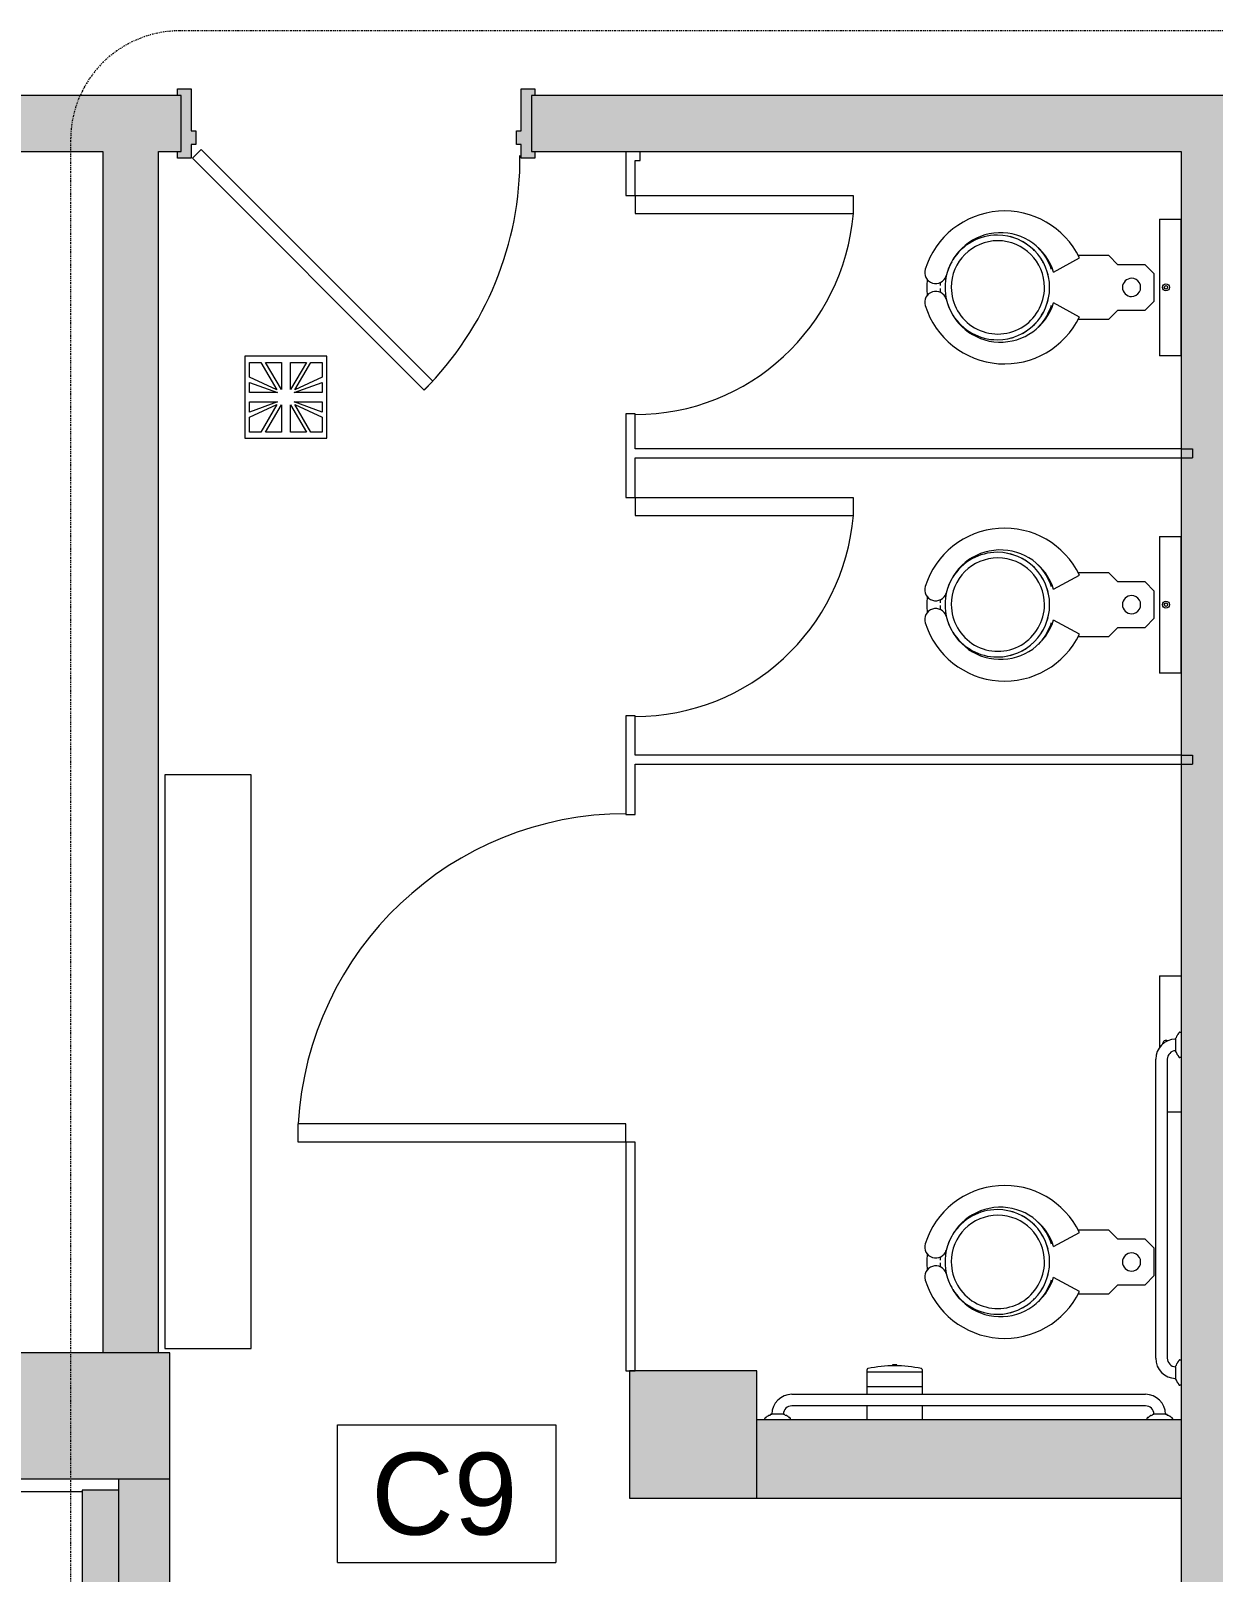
# Model space of a CAD drawing. Header units: inches. Extents: x 899 to 4491, y -721 to 1008.
# Drawn here: x 3743.2 to 3873.1, y -121.3 to 48 of the extents above; entities that cross this region are included whole.
import ezdxf

# ---------------------------------------------------------------- set-up
doc = ezdxf.new("R2010")
doc.units = ezdxf.units.IN
doc.header["$MEASUREMENT"] = 0
doc.linetypes.add('Dash Dot 3_16_', pattern=[0.3125, 0.1875, -0.0625, 0, -0.0625])
for name, color, linetype, lineweight in [('A-ANNO-KEYN', 231, 'Continuous', 9), ('A-ANNO-SYMB', 150, 'Continuous', 9), ('A-DOOR', 31, 'Continuous', 13), ('A-WALL', 113, 'Continuous', 13), ('A-WALL-PATT', 111, 'Continuous', 13), ('I-FURN', 30, 'Continuous', 9), ('I-WALL', 2, 'Continuous', 13), ('M-EQPM', 50, 'Continuous', 13), ('P-SANR-FIXT', 6, 'Continuous', 13)]:
    doc.layers.add(name, color=color, linetype=linetype, lineweight=lineweight)
doc.styles.add('Arial', font='arial.ttf', dxfattribs={"height": 9})

# ---------------------------------------------------------------- blocks, each defined once
blk = doc.blocks.new('Basic Wall _ Exterior - Brick and CMU on MTL_ Stud - ___-6877969-FIRST FLOOR CONSTRUCTION')
at = {"layer": 'A-WALL-PATT', "lineweight": 9}
h = blk.add_hatch(dxfattribs=at)
h.set_pattern_fill('FP_4', color=256, style=0, pattern_type=2)
h.set_pattern_definition([(0, (0, -89.438), (30.72, 4.745), [1.267, -21.773, 1.267, -21.773, -122.88]), (0, (0, -89.438), (30.72, 4.745), [-46.08, 1.267, -44.813, 1.267, -21.773, -53.76]), (0, (0, -89.438), (30.72, 4.745), [-115.2, 1.267, -14.093, 1.267, -37.133]), (133.061, (11.52, -87.066), (-22.01071, 14.06408), [0.928, -15.944, 0.928, -15.944, -89.986]), (133.061, (11.52, -87.066), (-22.01071, 14.06408), [-33.745, 0.928, -32.817, 0.928, -15.944, -39.369]), (133.061, (11.52, -87.066), (-22.01071, 14.06408), [-84.362, 0.928, -10.32, 0.928, -27.193]), (226.939, (15.36, -77.576), (-8.709455, -18.80903), [0.928, -15.944, 0.928, -15.944, -89.986]), (226.939, (15.36, -77.576), (-8.709455, -18.80903), [-33.745, 0.928, -32.817, 0.928, -15.944, -39.369]), (226.939, (15.36, -77.576), (-8.709455, -18.80903), [-84.362, 0.928, -10.32, 0.928, -27.193])])
h.paths.add_polyline_path([(404.1, -112.44), (540.34, -112.44), (540.34, -112.28), (544.34, -112.28), (544.34, -111.06), (324.34, -111.06), (324.34, -112.44), (325.07, -112.44)], flags=0)
at = {"layer": 'A-WALL', "lineweight": 9}
blk.add_line((324.34, -112.44), (540.34, -112.44), dxfattribs=at)
blk = doc.blocks.new('Door - Single - Solid Door 36_ x 84_-7220308-FIRST FLOOR CONSTRUCTION')
at = {"layer": 'A-DOOR'}
h = blk.add_hatch(color=250, dxfattribs=at)
h.paths.add_polyline_path([(23.62, -3.4), (23.62, -3.15), (23.24, -3.15), (23.24, 2.97), (23.62, 2.97), (23.62, 3.72), (22.12, 3.72), (22.12, -0.9), (21.62, -0.9), (21.62, -2.4), (22.12, -2.4), (22.12, -3.9), (23.62, -3.9)], flags=0)
h.paths.add_polyline_path([(-13.63, -2.4), (-13.63, -0.9), (-14.13, -0.9), (-14.13, 3.72), (-15.63, 3.72), (-15.63, 2.97), (-15.26, 2.97), (-15.26, -3.15), (-15.63, -3.15), (-15.63, -3.9), (-14.13, -3.9), (-14.13, -2.4)], flags=0)
at = {"layer": 'A-DOOR', "color": 8, "lineweight": 20}
for p, q in [((-15.63, 3.72), (-14.13, 3.72)), ((-15.63, 2.97), (-15.63, 3.72)), ((-14.13, 3.72), (-14.13, -0.9)), ((22.12, 3.72), (23.62, 3.72)), ((22.12, -0.9), (22.12, 3.72)), ((23.62, 3.72), (23.62, 2.97)), ((-14.13, -0.9), (-13.63, -0.9)), ((-13.63, -0.9), (-13.63, -2.4)), ((21.62, -0.9), (22.12, -0.9)), ((21.62, -2.4), (21.62, -0.9)), ((-15.63, -3.9), (-15.63, -3.15)), ((-14.13, -2.4), (-14.13, -3.9)), ((-13.63, -2.4), (-14.13, -2.4)), ((-13.03, -2.93), (-14.01, -3.9)), ((12.42, -28.38), (-13.03, -2.93)), ((22.12, -2.4), (21.62, -2.4)), ((22.12, -3.9), (22.12, -2.4)), ((23.62, -3.15), (23.62, -3.9)), ((-14.13, -3.9), (-15.63, -3.9)), ((-14.01, -3.9), (11.45, -29.36)), ((23.62, -3.9), (22.12, -3.9)), ((11.45, -29.36), (12.42, -28.38))]:
    blk.add_line(p, q, dxfattribs=at)
at = {"layer": 'A-DOOR', "lineweight": 9}
blk.add_arc((-14.01, -3.9), 36, 315, 0.5, dxfattribs=at)
blk = doc.blocks.new('Fan Coil Unit 9_5L x 63W x 25_5H - Fan Coil Unit 9_5L x 63W x 25_5H-6914405-FIRST FLOOR CONSTRUCTION')
at = {"layer": 'M-EQPM', "lineweight": 9}
for p, q in [((-31.5, 4.75), (-31.5, -4.75)), ((31.5, 4.75), (-31.5, 4.75)), ((31.5, -4.75), (31.5, 4.75)), ((-31.5, -4.75), (31.5, -4.75))]:
    blk.add_line(p, q, dxfattribs=at)
blk = doc.blocks.new('Floor Drain 9L x 9W - Floor Drain 9L x 9W-V7-FIRST FLOOR CONSTRUCTION')
at = {"layer": 'P-SANR-FIXT', "lineweight": 9}
for p, q in [((4.5, 4.5), (-4.5, 4.5)), ((-4.5, 4.5), (-4.5, -4.5)), ((-4, 2.21), (-4, 3.83)), ((-4, 3.83), (-2.75, 3.83)), ((-2.75, 3.83), (-0.99, 0.8)), ((-0.5, 0.83), (-2.25, 3.83)), ((-2.25, 3.83), (-0.5, 3.83)), ((-0.5, 3.83), (-0.5, 0.83)), ((0.5, 3.83), (2.25, 3.83)), ((2.25, 3.83), (0.5, 0.83)), ((0.5, 0.83), (0.5, 3.83)), ((0.99, 0.8), (2.75, 3.83)), ((2.75, 3.83), (4, 3.83)), ((4, 3.83), (4, 2.21)), ((4.5, -4.5), (4.5, 4.5)), ((-0.99, 0.8), (-4, 2.21)), ((4, 2.21), (0.99, 0.8)), ((-4, 1.63), (-0.91, 0.5)), ((-4, 0.5), (-4, 1.63)), ((-0.91, 0.5), (-4, 0.5)), ((0.91, 0.5), (4, 1.63)), ((4, 0.5), (0.91, 0.5)), ((4, 1.63), (4, 0.5)), ((-4, -1.63), (-4, -0.5)), ((-4, -0.5), (-0.91, -0.5)), ((-0.91, -0.5), (-4, -1.63)), ((-4, -2.21), (-0.99, -0.8)), ((-0.99, -0.8), (-2.75, -3.83)), ((-2.25, -3.83), (-0.5, -0.83)), ((-0.5, -0.83), (-0.5, -3.83)), ((0.5, -3.83), (0.5, -0.83)), ((0.5, -0.83), (2.25, -3.83)), ((4, -1.63), (0.91, -0.5)), ((0.91, -0.5), (4, -0.5)), ((2.75, -3.83), (0.99, -0.8)), ((0.99, -0.8), (4, -2.21)), ((4, -0.5), (4, -1.63)), ((-4, -3.83), (-4, -2.21)), ((4, -2.21), (4, -3.83)), ((-4.5, -4.5), (4.5, -4.5)), ((-2.75, -3.83), (-4, -3.83)), ((-0.5, -3.83), (-2.25, -3.83)), ((2.25, -3.83), (0.5, -3.83)), ((4, -3.83), (2.75, -3.83))]:
    blk.add_line(p, q, dxfattribs=at)
blk = doc.blocks.new('Water Closet - Flush Valve - Floor Mounted - Private - Flushing Greater than 1_6 gpf-6857337-FIRST FLOOR CONSTRUCTION')
at = {"layer": 'P-SANR-FIXT', "lineweight": 9}
for p, q in [((-1.5, 0), (-2.5, -1)), ((-2.5, -1), (-2.5, -4)), ((1.5, 0), (-1.5, 0)), ((2.5, -1), (1.5, 0)), ((2.5, -4), (2.5, -1)), ((-2.5, -4), (-3.5, -5)), ((-3.5, -5), (-3.5, -8.38)), ((3.5, -5), (2.5, -4)), ((3.5, -8.38), (3.5, -5)), ((-1.69, -11.06), (-3.25, -8.22)), ((3.25, -8.22), (1.69, -11.06))]:
    blk.add_line(p, q, dxfattribs=at)
at = {"layer": 'P-SANR-FIXT', "lineweight": 9, "flags": 128}
for points in [[(-4.38, -12.79), (-4.22, -12.64), (-4.03, -12.48), (-3.84, -12.32), (-3.64, -12.17), (-3.43, -12.03), (-3.22, -11.89), (-3.01, -11.77), (-2.78, -11.65), (-2.56, -11.55), (-2.33, -11.45), (-2.09, -11.36), (-2, -11.33)], [(2, -11.33), (2.24, -11.41), (2.47, -11.51), (2.69, -11.61), (2.92, -11.72), (3.14, -11.84), (3.35, -11.97), (3.56, -12.11), (3.76, -12.26), (3.96, -12.41), (4.15, -12.57), (4.33, -12.74), (4.38, -12.8)], [(-0.2, -23.5), (-0.25, -23.5), (-0.5, -23.48), (-0.56, -23.47)], [(0.56, -23.47), (0.35, -23.49), (0.1, -23.5)]]:
    blk.add_lwpolyline(points, dxfattribs=at)
at = {"layer": 'P-SANR-FIXT', "lineweight": 9}
for centre, radius, start, end in [((0, -2.5), 1, 360, 180), ((0, -2.5), 1, 180, 360), ((0.74, -16.45), 9.14, 115.8609, 252.5741), ((-0.74, -16.45), 9.14, 287.4259, 64.1391), ((0.1, -16.91), 6.11, 106.9633, 257.0367), ((0, -17.25), 5.75, 0, 180), ((0, -17.25), 5.75, 104.0429, 108.5788), ((-0.1, -16.91), 6.11, 282.9633, 73.0367), ((0, -17.25), 5.75, 71.4212, 75.9571), ((0, -17.19), 5.13, 90, 270), ((0, -17.25), 5.75, 132.2685, 137.754), ((0, -17.25), 5.75, 118.1189, 123.4335), ((0, -17.19), 5.12, 270, 90), ((0, -17.25), 5.75, 56.5665, 61.8811), ((0, -17.25), 5.75, 42.246, 47.7315), ((0, -17.25), 5.75, 146.5915, 151.9011), ((0, -17.25), 5.75, 28.0989, 33.4085), ((0, -17.25), 5.75, 161.4419, 165.9707), ((0, -17.25), 5.75, 14.0293, 18.5581), ((0, -17.25), 5.75, 180, 238.3584), ((0, -17.25), 5.75, 301.6416, 0), ((0, -17.25), 5.75, 240.6149, 251.1591), ((-1.64, -24.02), 1.21, 252.5741, 72.5741), ((0, -17.25), 5.75, 255.8551, 284.1449), ((1.64, -24.02), 1.21, 107.4259, 287.4259), ((0, -17.25), 5.75, 288.8409, 299.3851), ((0, -17.25), 7.75, 263.5978, 276.4022)]:
    blk.add_arc(centre, radius, start, end, dxfattribs=at)
blk = doc.blocks.new('Single-Flush - 24_ x 80_-6917576-FIRST FLOOR CONSTRUCTION')
at = {"layer": 'A-DOOR', "lineweight": 20}
for p, q in [((10, -0.5), (10, -24.48)), ((12, -0.5), (10, -0.5)), ((12, -0.5), (12, -24.48)), ((12, -24.48), (10, -24.48))]:
    blk.add_line(p, q, dxfattribs=at)
at = {"layer": 'A-DOOR', "lineweight": 9}
blk.add_arc((12, -0.5), 24.07, 180, 265.2331, dxfattribs=at)
blk = doc.blocks.new('Single-Flush - 36_ x 84_-6917172-FIRST FLOOR CONSTRUCTION')
at = {"layer": 'A-DOOR', "lineweight": 20}
for p, q in [((16, -0.5), (16, -36.51)), ((18, -0.5), (16, -0.5)), ((18, -0.5), (18, -36.51)), ((18, -36.51), (16, -36.51))]:
    blk.add_line(p, q, dxfattribs=at)
at = {"layer": 'A-DOOR', "lineweight": 9}
blk.add_arc((18, -0.5), 36.07, 180, 266.8211, dxfattribs=at)
blk = doc.blocks.new('P-Seat_Cover_Dispenser - P-Seat_Cover_Dispenser-V61-FIRST FLOOR CONSTRUCTION')
at = {"layer": 'P-SANR-FIXT', "lineweight": 9}
for p, q in [((658.71, 27.34), (658.71, 12.34)), ((658.71, 27.34), (658.76, 27.34)), ((658.76, 27.34), (661.09, 27.34)), ((661.09, 12.34), (661.09, 27.34)), ((658.76, 12.34), (658.71, 12.34)), ((661.09, 12.34), (658.76, 12.34))]:
    blk.add_line(p, q, dxfattribs=at)
for major_axis in [(0, 0.391), (0, 0.188)]:
    blk.add_ellipse((659.43, 19.85), major_axis=major_axis, ratio=0.967919, dxfattribs=at)
blk = doc.blocks.new('P-Seat_Cover_Dispenser - P-Seat_Cover_Dispenser-V62-FIRST FLOOR CONSTRUCTION')
at = {"layer": 'P-SANR-FIXT', "lineweight": 9}
for p, q in [((658.71, -55.78), (658.71, -63.69)), ((658.71, -55.78), (658.76, -55.78)), ((658.76, -55.78), (661.09, -55.78)), ((661.09, -70.78), (659.57, -70.78))]:
    blk.add_line(p, q, dxfattribs=at)
blk.add_ellipse((659.43, -63.28), major_axis=(0, 0.391), ratio=0.967919, start_param=5.798863, end_param=7.760627, dxfattribs=at)
blk = doc.blocks.new('P-Grab_Bar-36in - 36 INCH-V25-FIRST FLOOR CONSTRUCTION')
at = {"layer": 'I-FURN'}
for p, q in [((831.26, 233.75), (864.12, 233.75)), ((864.11, 232.48), (831.26, 232.48)), ((828.29, 230.97), (828.29, 231.11)), ((828.98, 231.58), (829.05, 231.58)), ((830.32, 231.58), (829.05, 231.58)), ((830.32, 231.58), (830.39, 231.58)), ((831.09, 231.11), (831.09, 230.97)), ((864.29, 230.97), (864.29, 231.11)), ((864.98, 231.58), (865.05, 231.58)), ((866.32, 231.58), (865.05, 231.58)), ((866.32, 231.58), (866.39, 231.58)), ((867.09, 231.11), (867.09, 230.97))]:
    blk.add_line(p, q, dxfattribs=at)
for centre, radius, start, end in [((831.26, 231.54), 2.21, 90, 179.1445), ((864.11, 231.54), 2.21, 0.8636, 89.8856), ((831.27, 231.54), 0.946, 90.5765, 177.6589), ((864.1, 231.54), 0.946, 2.3393, 89.6607), ((828.38, 231.11), 0.0934, 88.0011, 180), ((828.38, 231.3), 0.0984, 272.9558, 347.0471), ((828.56, 231.23), 0.0975, 89.156, 150.8479), ((828.54, 231.42), 0.0998, 280.0133, 343.9943), ((828.72, 231.34), 0.0983, 82.1862, 147.824), ((828.73, 231.7), 0.259, 270.2678, 327.7398), ((828.98, 231.54), 0.0327, 86.7864, 147.7398), ((830.39, 231.54), 0.0327, 32.2602, 93.2136), ((830.64, 231.7), 0.259, 212.2602, 269.7322), ((830.65, 231.34), 0.0983, 32.176, 97.8138), ((830.83, 231.42), 0.0998, 196.0057, 259.9867), ((830.81, 231.23), 0.0975, 29.1521, 90.844), ((830.99, 231.3), 0.0984, 192.9529, 267.0442), ((830.99, 231.11), 0.0934, 0, 91.9989), ((864.38, 231.11), 0.0934, 88, 180), ((864.38, 231.3), 0.0984, 272.955, 347.045), ((864.56, 231.23), 0.0975, 89.1532, 150.8468), ((864.54, 231.42), 0.0998, 280.0117, 343.9883), ((864.72, 231.34), 0.0983, 82.1794, 147.8206), ((864.73, 231.7), 0.259, 270.2661, 327.7339), ((864.98, 231.54), 0.0327, 86.7675, 147.7339), ((866.39, 231.54), 0.0327, 32.2704, 93.2464), ((866.64, 231.7), 0.259, 212.2704, 269.7352), ((866.65, 231.34), 0.0983, 32.1818, 97.8257), ((866.83, 231.42), 0.0998, 196.0161, 259.9895), ((866.81, 231.23), 0.0975, 29.154, 90.8489), ((866.99, 231.3), 0.0984, 192.9565, 267.0456), ((866.99, 231.11), 0.0934, 0, 92.0008)]:
    blk.add_arc(centre, radius, start, end, dxfattribs=at)
blk = doc.blocks.new('P-Grab_Bar-42in - 42 INCH-V63-FIRST FLOOR CONSTRUCTION')
at = {"layer": 'I-FURN'}
for p, q in [((618.32, -101.76), (657.18, -101.76)), ((657.17, -103.03), (618.32, -103.03)), ((615.35, -104.55), (615.35, -104.41)), ((616.05, -103.94), (616.11, -103.94)), ((617.39, -103.94), (616.11, -103.94)), ((617.39, -103.94), (617.45, -103.94)), ((618.15, -104.41), (618.15, -104.55)), ((657.35, -104.55), (657.35, -104.41)), ((658.05, -103.94), (658.11, -103.94)), ((659.39, -103.94), (658.11, -103.94)), ((659.39, -103.94), (659.45, -103.94)), ((660.15, -104.41), (660.15, -104.55))]:
    blk.add_line(p, q, dxfattribs=at)
for centre, radius, start, end in [((618.32, -103.97), 2.21, 90, 179.1445), ((618.33, -103.98), 0.946, 90.5765, 177.6589), ((657.17, -103.98), 0.946, 2.3393, 89.6607), ((657.18, -103.97), 2.21, 0.8636, 89.8856), ((615.44, -104.41), 0.0934, 88.0011, 180), ((615.44, -104.22), 0.0984, 272.9558, 347.0471), ((615.62, -104.29), 0.0975, 89.156, 150.8479), ((615.61, -104.09), 0.0998, 280.0133, 343.9943), ((615.79, -104.17), 0.0983, 82.1862, 147.824), ((615.8, -103.82), 0.259, 270.2678, 327.7398), ((616.04, -103.97), 0.0327, 86.7864, 147.7398), ((617.46, -103.97), 0.0327, 32.2602, 93.2136), ((617.7, -103.82), 0.259, 212.2602, 269.7322), ((617.71, -104.17), 0.0983, 32.176, 97.8138), ((617.89, -104.09), 0.0998, 196.0057, 259.9867), ((617.88, -104.29), 0.0975, 29.1521, 90.844), ((618.06, -104.22), 0.0984, 192.9529, 267.0442), ((618.06, -104.41), 0.0934, 0, 91.9989), ((657.44, -104.41), 0.0934, 88, 180), ((657.44, -104.22), 0.0984, 272.955, 347.045), ((657.62, -104.29), 0.0975, 89.1532, 150.8468), ((657.61, -104.09), 0.0998, 280.0117, 343.9883), ((657.79, -104.17), 0.0983, 82.1794, 147.8206), ((657.8, -103.82), 0.259, 270.2661, 327.7339), ((658.04, -103.97), 0.0327, 86.7675, 147.7339), ((659.46, -103.97), 0.0327, 32.2704, 93.2464), ((659.7, -103.82), 0.259, 212.2704, 269.7352), ((659.71, -104.17), 0.0983, 32.1818, 97.8257), ((659.89, -104.09), 0.0998, 196.0161, 259.9895), ((659.88, -104.29), 0.0975, 29.154, 90.8489), ((660.06, -104.22), 0.0984, 192.9565, 267.0456), ((660.06, -104.41), 0.0934, 0, 92.0008)]:
    blk.add_arc(centre, radius, start, end, dxfattribs=at)
blk = doc.blocks.new('Toilet-Tissue-Dispenser_Bobrick_B-4288 - B-4288-V67-FIRST FLOOR CONSTRUCTION')
at = {"layer": 'P-SANR-FIXT', "lineweight": 9}
for p, q in [((632.65, -99.31), (626.58, -99.31)), ((626.59, -101.76), (626.59, -99.05)), ((629.37, -98.54), (629.37, -98.61)), ((629.87, -98.54), (629.37, -98.54)), ((629.37, -98.54), (629.87, -98.54)), ((629.87, -98.61), (629.37, -98.61)), ((629.37, -98.61), (629.87, -98.61)), ((629.87, -98.61), (629.87, -98.54)), ((632.65, -99.05), (632.65, -101.76)), ((632.65, -100.93), (626.59, -100.93)), ((626.59, -104.55), (626.59, -103.03)), ((632.65, -103.03), (632.65, -104.55))]:
    blk.add_line(p, q, dxfattribs=at)
for centre, radius, start, end in [((626.71, -99.05), 0.125, 102.3594, 180), ((629.62, -112.32), 13.7, 90, 102.3594), ((629.62, -112.32), 13.7, 77.6406, 90), ((632.52, -99.05), 0.125, 0, 77.6406)]:
    blk.add_arc(centre, radius, start, end, dxfattribs=at)
blk = doc.blocks.new('Keynote Tag - Keynote Number - Boxed-135510-FIRST FLOOR CONSTRUCTION')
at = {"layer": 'A-ANNO-KEYN'}
for p, q in [((-0.125, -0.0792), (-0.125, 0.0781)), ((-0.125, 0.0781), (0.125, 0.0781)), ((0.125, 0.0781), (0.125, -0.0792)), ((-0.125, -0.0792), (0.125, -0.0792))]:
    blk.add_line(p, q, dxfattribs=at)

msp = doc.modelspace()

# ---------------------------------------------------------------- hatches: boundary and pattern name
at = {"layer": 'A-WALL'}
msp.add_hatch(color=250, dxfattribs=at).paths.add_polyline_path([(3808.99, -113.18), (3822.99, -113.18), (3822.99, -99.18), (3808.99, -99.18), (3808.99, -104.55)], flags=0)
at = {"layer": 'A-WALL-PATT', "lineweight": 9}
h = msp.add_hatch(color=7, dxfattribs=at)
h.paths.add_polyline_path([(3841.18, 34.78), (3896.37, 34.78), (3896.37, 40.91), (3798.22, 40.91), (3798.22, 34.78)], flags=0)
h.paths.add_polyline_path([(3940.68, 34.78), (3946.68, 34.78), (3946.68, 40.91), (3934.87, 40.91), (3934.87, 34.78)], flags=0)
h.paths.add_polyline_path([(3612.64, 34.78), (3759.72, 34.78), (3759.72, 40.91), (3569.72, 40.91), (3569.72, 34.78)], flags=0)
h.paths.add_polyline_path([(3531.22, 34.78), (3531.22, 40.91), (3525.99, 40.91), (3525.99, 34.78)], flags=0)
for points in [[(3751.13, -97.18), (3757.25, -97.18), (3757.25, 34.78), (3751.13, 34.78), (3751.13, -94.39)], [(3875.75, -210.18), (3875.75, 34.78), (3869.62, 34.78), (3869.62, -210.18)], [(3841.18, -113.18), (3869.62, -113.18), (3869.62, -104.55), (3822.99, -104.55), (3822.99, -113.18)], [(3758.49, -210.18), (3758.49, -111.06), (3752.87, -111.06), (3752.87, -210.18)], [(3748.87, -220.05), (3752.87, -220.05), (3752.87, -112.28), (3748.87, -112.28), (3748.87, -210.18)]]:
    msp.add_hatch(color=7, dxfattribs=at).paths.add_polyline_path(points, flags=0)
at = {"layer": 'A-WALL-PATT'}
msp.add_hatch(color=250, dxfattribs=at).paths.add_polyline_path([(3752.87, -111.06), (3758.49, -111.06), (3758.49, -97.19), (3532.87, -97.19), (3532.87, -111.06), (3693.57, -111.06)], flags=0)

# ---------------------------------------------------------------- linework, layer by layer
at = {"layer": 'A-ANNO-SYMB', "linetype": 'Dash Dot 3_16_'}
for p, q in [((4013.71, 48.03), (3759.59, 48.03)), ((3747.59, 36.03), (3747.59, -215.08))]:
    msp.add_line(p, q, dxfattribs=at)
msp.add_arc((3759.59, 36.03), 12, 90, 180, dxfattribs=at)
at = {"layer": 'A-WALL'}
for p, q in [((3869.62, 2.11), (3870.87, 2.11)), ((3869.62, 1.11), (3870.87, 1.11)), ((3869.62, -31.55), (3870.87, -31.55)), ((3869.62, -32.55), (3870.87, -32.55))]:
    msp.add_line(p, q, dxfattribs=at)
at = {"layer": 'A-WALL', "color": 8, "lineweight": 20}
for p, q in [((3758.49, -97.19), (3525.99, -97.19)), ((3758.49, -210.18), (3758.49, -97.19)), ((3808.99, -99.18), (3808.99, -113.18)), ((3822.99, -99.18), (3809.62, -99.18)), ((3822.99, -104.55), (3822.99, -99.18)), ((3869.62, -104.55), (3822.99, -104.55)), ((3532.87, -111.06), (3752.87, -111.06)), ((3752.87, -210.18), (3752.87, -111.06)), ((3748.87, -112.28), (3748.87, -220.05)), ((3752.87, -112.28), (3748.87, -112.28)), ((3808.99, -113.18), (3822.99, -113.18)), ((3822.99, -113.18), (3869.62, -113.18))]:
    msp.add_line(p, q, dxfattribs=at)
at = {"layer": 'A-WALL', "lineweight": 9}
for p, q in [((3809.62, -99.18), (3808.99, -99.18)), ((3822.99, -113.18), (3822.99, -104.55))]:
    msp.add_line(p, q, dxfattribs=at)
at = {"layer": 'A-WALL', "color": 55}
for p, q in [((3869.62, -104.55), (3869.62, -113.18)), ((3752.87, -111.06), (3758.49, -111.06))]:
    msp.add_line(p, q, dxfattribs=at)
at = {"layer": 'I-WALL', "color": 8, "lineweight": 20}
for p, q in [((3759.72, 40.91), (3593.62, 40.91)), ((3759.72, 34.78), (3759.72, 40.91)), ((3896.37, 40.91), (3798.22, 40.91)), ((3798.22, 40.91), (3798.22, 34.78)), ((3569.72, 34.78), (3751.13, 34.78)), ((3751.13, 34.78), (3751.13, -97.18)), ((3757.25, 34.78), (3759.72, 34.78)), ((3757.25, -97.18), (3757.25, 34.78)), ((3798.22, 34.78), (3869.62, 34.78)), ((3869.62, 34.78), (3869.62, -104.55)), ((3751.13, -97.18), (3757.25, -97.18)), ((3869.62, -113.18), (3869.62, -210.18))]:
    msp.add_line(p, q, dxfattribs=at)
at = {"layer": 'I-WALL'}
for p, q in [((3808.62, 34.78), (3808.62, 29.95)), ((3810.18, 33.78), (3810.18, 34.78)), ((3809.62, 29.95), (3809.62, 33.78)), ((3809.62, 33.78), (3810.18, 33.78)), ((3808.62, 29.95), (3809.62, 29.95)), ((3808.62, 5.95), (3808.62, -3.22)), ((3809.62, 5.95), (3808.62, 5.95)), ((3809.62, 2.11), (3809.62, 5.95)), ((3869.62, 2.11), (3809.62, 2.11)), ((3809.62, -3.22), (3809.62, 1.11)), ((3809.62, 1.11), (3869.62, 1.11)), ((3808.62, -3.22), (3809.62, -3.22)), ((3808.62, -27.22), (3808.62, -38.05)), ((3809.62, -27.22), (3808.62, -27.22)), ((3809.62, -31.55), (3809.62, -27.22)), ((3869.62, -31.55), (3809.62, -31.55)), ((3809.62, -38.05), (3809.62, -32.55)), ((3809.62, -32.55), (3869.62, -32.55)), ((3808.62, -38.05), (3809.62, -38.05)), ((3808.62, -74.05), (3808.62, -99.18)), ((3809.62, -74.05), (3808.62, -74.05)), ((3809.62, -99.18), (3809.62, -74.05)), ((3808.62, -99.18), (3808.99, -99.18))]:
    msp.add_line(p, q, dxfattribs=at)
at = {"layer": 'I-WALL', "lineweight": 9}
for p, q in [((3870.87, 2.11), (3870.87, 1.11)), ((3870.87, -31.55), (3870.87, -32.55)), ((3808.99, -99.18), (3809.62, -99.18))]:
    msp.add_line(p, q, dxfattribs=at)

# ---------------------------------------------------------------- block references
at = {"layer": 'A-ANNO-KEYN', "xscale": 95.99999999999994, "yscale": 95.99999999999994, "zscale": 95.99999999999994}
msp.add_blockref('Keynote Tag - Keynote Number - Boxed-135510-FIRST FLOOR CONSTRUCTION', (3788.91, -112.63), dxfattribs=at)
at = {"layer": 'A-DOOR'}
msp.add_blockref('Door - Single - Solid Door 36_ x 84_-7220308-FIRST FLOOR CONSTRUCTION', (3774.98, 37.93), dxfattribs=at)
for name, p, rotation in [('Single-Flush - 24_ x 80_-6917576-FIRST FLOOR CONSTRUCTION', (3809.12, 17.95), 89.9999999999999), ('Single-Flush - 24_ x 80_-6917576-FIRST FLOOR CONSTRUCTION', (3809.12, -15.22), 89.9999999999999), ('Single-Flush - 36_ x 84_-6917172-FIRST FLOOR CONSTRUCTION', (3809.12, -56.05), 269.9999999999999)]:
    msp.add_blockref(name, p, dxfattribs=dict(at, rotation=rotation))
at = {"layer": 'A-WALL', "lineweight": 9}
msp.add_blockref('Basic Wall _ Exterior - Brick and CMU on MTL_ Stud - ___-6877969-FIRST FLOOR CONSTRUCTION', (3208.53, 0), dxfattribs=at)
at = {"layer": 'M-EQPM', "lineweight": 9, "rotation": 89.99999999999991}
msp.add_blockref('Fan Coil Unit 9_5L x 63W x 25_5H - Fan Coil Unit 9_5L x 63W x 25_5H-6914405-FIRST FLOOR CONSTRUCTION', (3762.68, -65.22), dxfattribs=at)
at = {"layer": 'P-SANR-FIXT', "lineweight": 9}
for name, p, rotation in [('Water Closet - Flush Valve - Floor Mounted - Private - Flushing Greater than 1_6 gpf-6857337-FIRST FLOOR CONSTRUCTION', (3866.68, 19.84), 269.9999999999997), ('Water Closet - Flush Valve - Floor Mounted - Private - Flushing Greater than 1_6 gpf-6857337-FIRST FLOOR CONSTRUCTION', (3866.68, -15.01), 269.9999999999997), ('P-Grab_Bar-36in - 36 INCH-V25-FIRST FLOOR CONSTRUCTION', (4100.59, -929.06), 90.00000000000007), ('Water Closet - Flush Valve - Floor Mounted - Private - Flushing Greater than 1_6 gpf-6857337-FIRST FLOOR CONSTRUCTION', (3866.68, -87.22), 269.9999999999997)]:
    msp.add_blockref(name, p, dxfattribs=dict(at, rotation=rotation))
for name, p in [('P-Seat_Cover_Dispenser - P-Seat_Cover_Dispenser-V61-FIRST FLOOR CONSTRUCTION', (3208.53, 0)), ('Floor Drain 9L x 9W - Floor Drain 9L x 9W-V7-FIRST FLOOR CONSTRUCTION', (3771.25, 7.78)), ('P-Seat_Cover_Dispenser - P-Seat_Cover_Dispenser-V61-FIRST FLOOR CONSTRUCTION', (3208.53, -34.86)), ('P-Seat_Cover_Dispenser - P-Seat_Cover_Dispenser-V62-FIRST FLOOR CONSTRUCTION', (3208.53, 0)), ('Toilet-Tissue-Dispenser_Bobrick_B-4288 - B-4288-V67-FIRST FLOOR CONSTRUCTION', (3208.53, 0)), ('P-Grab_Bar-42in - 42 INCH-V63-FIRST FLOOR CONSTRUCTION', (3208.53, 0))]:
    msp.add_blockref(name, p, dxfattribs=at)

# ---------------------------------------------------------------- texts
at = {"layer": 'A-ANNO-KEYN', "insert": (3780.62, -108.18), "char_height": 9, "width": 19.695, "attachment_point": 1, "style": 'Arial'}
msp.add_mtext('C9', dxfattribs=at)

doc.saveas('drawing.dxf')
